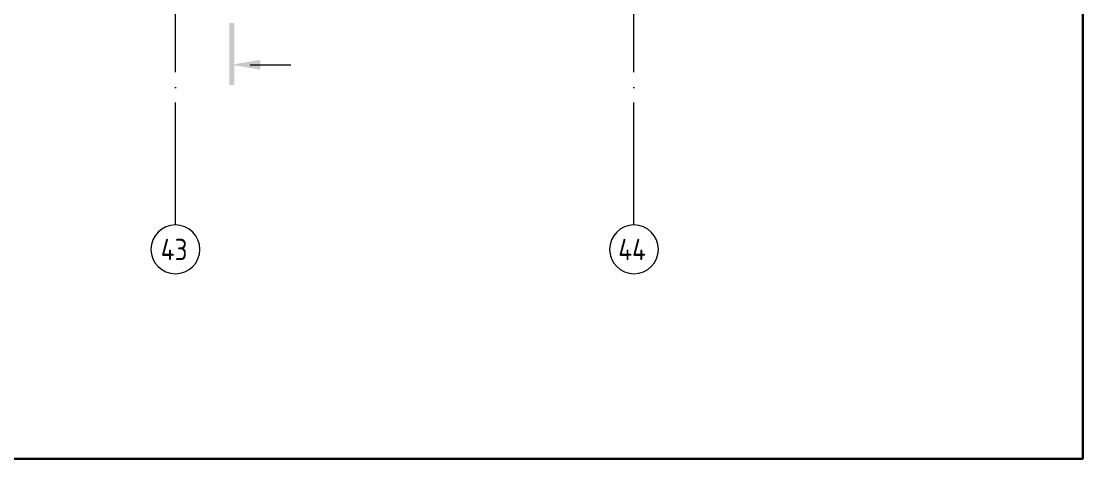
# Model space of a CAD drawing. Header units: millimetres. Extents: x -592259 to 288321, y -552984 to 293768.
# Drawn here: x 116111 to 133472, y -405682 to -398525 of the extents above; entities that cross this region are included whole.
import ezdxf

# ---------------------------------------------------------------- set-up
doc = ezdxf.new("R2010")
doc.units = ezdxf.units.MM
doc.linetypes.add('ADSK_Линия сетки', pattern=[2500, 2000, -250, 0, -250])
doc.linetypes.add('ADSK_Скрыто', pattern=[600, 300, -300])
for name, color, linetype, lineweight in [('4) Штукатурка', 6, 'Continuous', 30), ('G-____-____-SYMB', 250, 'ADSK_Скрыто', 9), ('S-GRID-____-IDEN', 250, 'Continuous', 9), ('S-GRID-____-OTLN', 250, 'Continuous', 9)]:
    doc.layers.add(name, color=color, linetype=linetype, lineweight=lineweight)
doc.styles.add('GOST Common', font='', dxfattribs={"width": 0.9, "height": 350})
doc.styles.get('GOST Common').set_extended_font_data('GOST Common')

# ---------------------------------------------------------------- blocks, each defined once
blk = doc.blocks.new('Ось сетки - Круг_Ø8 мм-39983606-Кладочный план внутренних ограждающих конструкций на отм_ _12_600_ Секция 3_')
at = {"layer": 'S-GRID-____-IDEN'}
for start, end in [(360, 180), (180, 360)]:
    blk.add_arc((0, 0), 4, start, end, dxfattribs=at)
blk = doc.blocks.new('Разрез - Номер вида сзади_3_5 мм-32550532-Кладочный план внутренних ограждающих конструкций на отм_ _12_600_ Секция 3_')
at = {"layer": 'G-____-____-SYMB', "linetype": 'Continuous'}
for points in [[(9.8, 0.4), (9.8, -0.39), (-0.33, -0.39), (-0.33, 0.4)], [(2.18, -4.67), (3, 0), (3.82, -4.67)]]:
    blk.add_hatch(color=256, dxfattribs=at).paths.add_polyline_path(points)
at = {"layer": 'G-____-____-SYMB', "linetype": 'Continuous', "lineweight": 20}
blk.add_line((3, -3), (3, -9.66), dxfattribs=at)

msp = doc.modelspace()

# ---------------------------------------------------------------- linework, layer by layer
at = {"layer": '4) Штукатурка'}
msp.add_lwpolyline([(101042.1279, -334645.3829), (133471.8476, -334645.3829), (133471.8476, -405682.1948), (101042.1279, -405682.1948)], close=True, dxfattribs=at)
at = {"layer": 'S-GRID-____-OTLN', "linetype": 'ADSK_Линия сетки'}
for p, q in [((118632.5323, -401856.7737), (118632.5323, -336915.9292)), ((126132.5323, -401856.7737), (126132.5323, -336915.9292))]:
    msp.add_line(p, q, dxfattribs=at)

# ---------------------------------------------------------------- block references
at = {"layer": 'G-____-____-SYMB', "linetype": 'Continuous', "lineweight": 40, "xscale": 99.99999999999993, "yscale": 99.99999999999993, "zscale": 99.99999999999993, "rotation": 90}
msp.add_blockref('Разрез - Номер вида сзади_3_5 мм-32550532-Кладочный план внутренних ограждающих конструкций на отм_ _12_600_ Секция 3_', (119555.7893, -399536.6253), dxfattribs=at)
at = {"layer": 'S-GRID-____-IDEN', "xscale": 99.99999999999993, "yscale": 99.99999999999993, "zscale": 99.99999999999993}
for p in [(118632.5323, -402256.7737), (126132.5323, -402256.7737)]:
    msp.add_blockref('Ось сетки - Круг_Ø8 мм-39983606-Кладочный план внутренних ограждающих конструкций на отм_ _12_600_ Секция 3_', p, dxfattribs=at)

# ---------------------------------------------------------------- texts
at = {"layer": 'S-GRID-____-IDEN', "color": 18, "true_color": 0x000000, "char_height": 350, "attachment_point": 1, "style": 'GOST Common'}
for s, insert, width in [('43', (118393.6516, -402084.2404), 577.215), ('44', (125875.6516, -402084.2404), 620.506125)]:
    msp.add_mtext(s, dxfattribs=dict(at, insert=insert, width=width))

doc.saveas('drawing.dxf')
